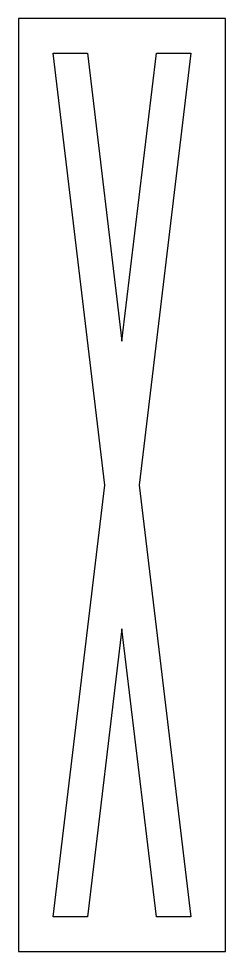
# Model space of a CAD drawing. Extents: x 0 to 24, y 0 to 108.
import ezdxf

# ---------------------------------------------------------------- set-up
doc = ezdxf.new("R2010")
doc.units = 0
doc.layers.add('CUT', color=7, linetype='Continuous')
doc.layers.add('OUTSIDE', color=1, linetype='Continuous')

msp = doc.modelspace()

# ---------------------------------------------------------------- linework, layer by layer
at = {"layer": 'CUT'}
msp.add_lwpolyline([(7.9975, 104), (11.995, 70.67), (15.9925, 104), (20, 104), (13.9938, 54), (20, 4), (15.9925, 4), (11.995, 37.33), (7.9975, 4), (4, 4), (9.9963, 54), (4, 104)], close=True, dxfattribs=at)
at = {"layer": 'OUTSIDE'}
msp.add_lwpolyline([(0, 0), (24, 0), (24, 108), (0, 108)], close=True, dxfattribs=at)

doc.saveas('drawing.dxf')
